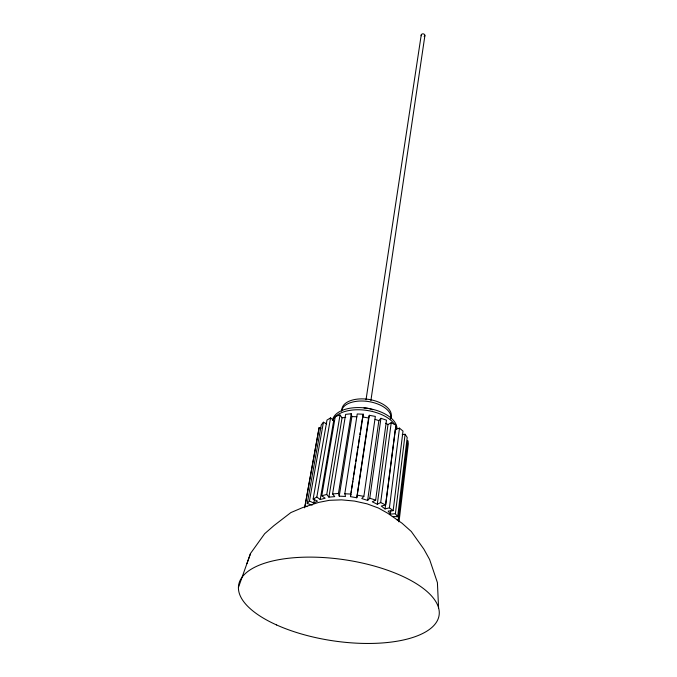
<?xml version="1.0" encoding="UTF-8"?>
<svg xmlns="http://www.w3.org/2000/svg" width="677" height="677" viewBox="0 0 677 677"><rect width="100%" height="100%" fill="white"/><g stroke="black" fill="none" stroke-linecap="round" stroke-linejoin="round"><path stroke-width="1.02" d="M398.702 521.739L398.279 519.75L407.766 440.609L408.324 443.765L399.032 521.696M392.33 516.458L397.653 516.737L407.199 437.427L405.108 434.27L402.24 434.566M397.653 516.737L395.41 513.725L405.108 434.27M395.41 513.725L390.392 514.122L390.79 510.983M393.151 510.678L402.993 431.088L399.481 428.143L395.317 429.345L385.052 508.918L389.41 507.843L393.151 510.678L388.124 511.084L390.392 514.122M389.41 507.843L399.481 428.143M385.052 508.918L381.295 506.066L385.653 504.991L395.943 425.181L391.23 422.685L387.997 424.513L377.292 504.23L372.291 501.784L375.659 500.091L386.499 420.163L380.931 418.293L378.866 420.637L367.645 500.413L361.755 498.56L363.871 496.359L375.337 416.414L369.312 415.314L368.584 418.005L356.796 497.764L350.458 496.63L350.771 494.557M377.292 504.23L380.669 502.546L391.23 422.685M367.645 500.413L369.777 498.23L380.931 418.293M370.878 400.649L424.885 35.686M356.796 497.764L369.312 415.314M351.092 492.492L351.405 490.419M351.718 488.345L352.819 481.102M353.132 479.028L353.445 476.963M353.766 474.89L355.493 463.5M355.806 461.426L357.541 450.044M357.854 447.971L358.167 445.898M358.48 443.833L359.58 436.58M359.893 434.516L360.215 432.442M360.528 430.369L362.254 418.987M350.458 496.63L363.278 414.214L357.236 413.977L344.805 493.761L345.549 496.469L339.236 496.148L338.466 493.44L351.211 413.74L345.608 414.375L332.593 493.956L334.743 496.63L328.904 497.138L326.746 494.464L340.032 415.009L335.276 416.465L321.778 495.767L325.155 498.23L320.221 499.508L316.844 497.07L330.554 417.912L333.727 420.442L320.221 499.508M366.02 399.794L421.229 34.992M339.236 496.148L351.888 416.583L351.211 413.74M328.904 497.138L342.037 417.794L340.032 415.009M312.215 505.084L307.231 503.536L309.448 501.022L313.781 503.079L314.509 498.932M313.781 503.079L317.479 501.124L313.129 499.051L326.983 420.07L330.554 417.912M309.448 501.022L323.437 422.22L326.703 423.904M304.625 507.852L319.129 427.593L321.008 428.211M319.129 427.593L305.039 506.032L307.019 506.641M307.231 503.536L321.27 424.911L323.437 422.22M363.278 414.214L362.567 416.914L368.584 418.005M246.927 563.619L250.549 553.405L264.673 533.704L273.863 525.674L290.865 512.574L302.661 507.581L318.765 502.385L329.403 500.311L341.606 499.854L354.469 501.065L367.044 503.849L378.384 508.004L387.659 513.2L401.96 523.16L411.261 531.462L423.887 549.174L429.624 559.524L437.41 582.618L438.578 607.853M238.422 587.492L250.549 553.405M313.129 499.051L316.844 497.07M321.778 495.767L326.746 494.464M342.037 417.794L345.752 417.379M332.593 493.956L338.466 493.44M351.888 416.583L356.897 416.778M344.805 493.761L351.16 494.092M396.519 519.657L398.279 519.75M357.515 495.226L363.871 496.359M369.777 498.23L375.659 500.091M375.151 419.393L378.866 420.637M380.669 502.546L385.653 504.991M385.628 423.269L387.997 424.513M332.771 420.383A32.564 17.069 8.5 0 1 361.84 409.873A32.564 17.069 8.5 0 1 394.589 424.437M395.901 426.891A32.564 17.069 8.5 0 1 396.637 429.667M332.619 419.968A32.521 17.094 8.5 0 1 366.139 408.087A32.521 17.094 8.5 0 1 396.976 428.414M363.998 408.003A12.465 6.643 8.5 0 1 372.646 409.771M341.893 409.949A24.905 13.312 8.5 0 1 370.192 399.65A24.905 13.312 8.5 0 1 390.257 418.936M341.589 411.193A24.939 13.295 8.5 0 1 367.459 401.402A24.939 13.295 8.5 0 1 391.018 417.717M421.322 35.763A1.862 1.481 8.5 0 1 422.253 33.952A1.862 1.481 8.5 0 1 424.648 34.671A1.862 1.481 8.5 0 1 424.132 36.609M276.588 624.956A101.364 40.942 8.5 0 0 438.222 618.651A101.364 40.942 8.5 0 0 301.739 557.273A101.364 40.942 8.5 0 0 276.588 624.956"/></g></svg>
